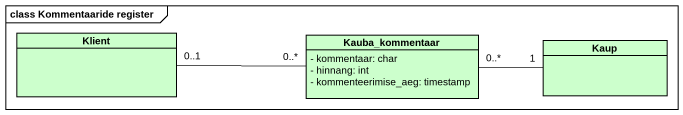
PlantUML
@startuml
mainframe class Kommentaaride register
hide circle
hide empty members
skinparam classAttributeIconSize 0
class Klient #CCFFCC
class Kauba_kommentaar #CCFFCC {
  - kommentaar: char
  - hinnang: int
  - kommenteerimise_aeg: timestamp
}
class Kaup #CCFFCC
Kauba_kommentaar "0..*" -left- "0..1" Klient
Kauba_kommentaar "0..*" -right- "1" Kaup
@enduml
